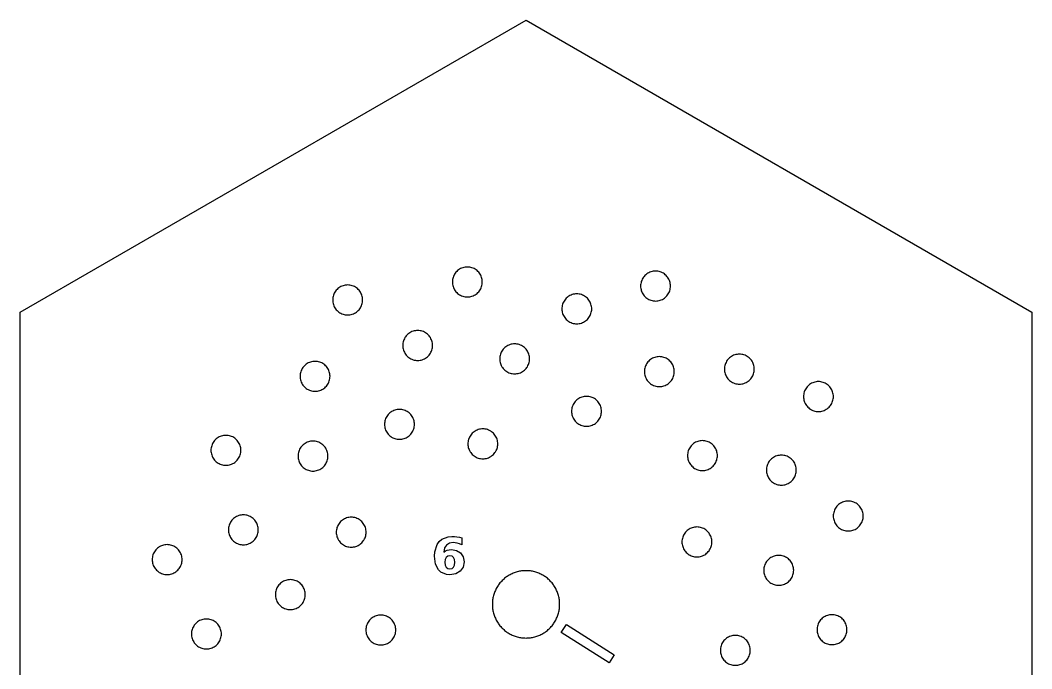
# Model space of a CAD drawing. Header units: millimetres. Extents: x 0 to 476, y 7 to 280.
# Drawn here: x 233.7 to 328.4, y 219.3 to 280 of the extents above; entities that cross this region are included whole.
import ezdxf

# ---------------------------------------------------------------- set-up
doc = ezdxf.new("R2010")
doc.units = ezdxf.units.MM
doc.layers.add('CUT', color=1, linetype='Continuous')
doc.layers.add('ENGRAVE', color=7, linetype='Continuous')

msp = doc.modelspace()

# ---------------------------------------------------------------- linework, layer by layer
at = {"layer": 'CUT'}
for points in [[(328.415, 198), (281.072, 170.667), (233.729, 198), (233.729, 252.667), (281.072, 280), (328.415, 252.667), (328.415, 198)], [(276.877, 254.968), (276.915, 255.071), (276.944, 255.177), (276.966, 255.285), (276.979, 255.394), (276.983, 255.504), (276.979, 255.614), (276.966, 255.723), (276.944, 255.831), (276.915, 255.937), (276.877, 256.04), (276.831, 256.139), (276.777, 256.235), (276.716, 256.327), (276.648, 256.413), (276.573, 256.494), (276.492, 256.568), (276.406, 256.637), (276.315, 256.698), (276.219, 256.751), (276.119, 256.797), (276.016, 256.835), (275.91, 256.865), (275.802, 256.887), (275.693, 256.9), (275.583, 256.904), (275.473, 256.9), (275.364, 256.887), (275.256, 256.865), (275.151, 256.835), (275.047, 256.797), (274.948, 256.751), (274.852, 256.698), (274.76, 256.637), (274.674, 256.568), (274.593, 256.494), (274.519, 256.413), (274.451, 256.327), (274.389, 256.235), (274.336, 256.139), (274.29, 256.04), (274.252, 255.937), (274.222, 255.831), (274.2, 255.723), (274.187, 255.614), (274.183, 255.504), (274.187, 255.394), (274.2, 255.285), (274.222, 255.177), (274.252, 255.071), (274.29, 254.968), (274.336, 254.868), (274.389, 254.772), (274.451, 254.681), (274.519, 254.595), (274.593, 254.514), (274.674, 254.439), (274.76, 254.371), (274.852, 254.31), (274.948, 254.257), (275.047, 254.21), (275.151, 254.172), (275.256, 254.143), (275.364, 254.121), (275.473, 254.108), (275.583, 254.104), (275.693, 254.108), (275.802, 254.121), (275.91, 254.143), (276.016, 254.172), (276.119, 254.21), (276.219, 254.257), (276.315, 254.31), (276.406, 254.371), (276.492, 254.439), (276.573, 254.514), (276.648, 254.595), (276.716, 254.681), (276.777, 254.772), (276.831, 254.868), (276.877, 254.968)], [(294.53, 254.689), (294.56, 254.795), (294.581, 254.903), (294.594, 255.012), (294.598, 255.122), (294.594, 255.231), (294.581, 255.341), (294.56, 255.448), (294.53, 255.554), (294.492, 255.657), (294.446, 255.757), (294.392, 255.853), (294.331, 255.945), (294.263, 256.031), (294.188, 256.112), (294.108, 256.186), (294.021, 256.254), (293.93, 256.315), (293.834, 256.369), (293.734, 256.415), (293.631, 256.453), (293.525, 256.483), (293.417, 256.504), (293.308, 256.517), (293.198, 256.522), (293.088, 256.517), (292.979, 256.504), (292.871, 256.483), (292.766, 256.453), (292.663, 256.415), (292.563, 256.369), (292.467, 256.315), (292.375, 256.254), (292.289, 256.186), (292.208, 256.112), (292.134, 256.031), (292.066, 255.945), (292.005, 255.853), (291.951, 255.757), (291.905, 255.657), (291.867, 255.554), (291.837, 255.448), (291.816, 255.341), (291.803, 255.231), (291.798, 255.122), (291.803, 255.012), (291.816, 254.903), (291.837, 254.795), (291.867, 254.689), (291.905, 254.586), (291.951, 254.486), (292.005, 254.39), (292.066, 254.299), (292.134, 254.212), (292.208, 254.132), (292.289, 254.057), (292.375, 253.989), (292.467, 253.928), (292.563, 253.874), (292.663, 253.828), (292.766, 253.79), (292.871, 253.76), (292.979, 253.739), (293.088, 253.726), (293.198, 253.722), (293.308, 253.726), (293.417, 253.739), (293.525, 253.76), (293.631, 253.79), (293.734, 253.828), (293.834, 253.874), (293.93, 253.928), (294.021, 253.989), (294.108, 254.057), (294.188, 254.132), (294.263, 254.212), (294.331, 254.299), (294.392, 254.39), (294.446, 254.486), (294.492, 254.586), (294.53, 254.689)], [(265.708, 253.389), (265.738, 253.495), (265.759, 253.602), (265.772, 253.712), (265.776, 253.821), (265.772, 253.931), (265.759, 254.041), (265.738, 254.148), (265.708, 254.254), (265.67, 254.357), (265.624, 254.457), (265.57, 254.553), (265.509, 254.644), (265.441, 254.731), (265.366, 254.811), (265.285, 254.886), (265.199, 254.954), (265.108, 255.015), (265.012, 255.069), (264.912, 255.115), (264.809, 255.153), (264.703, 255.183), (264.595, 255.204), (264.486, 255.217), (264.376, 255.221), (264.266, 255.217), (264.157, 255.204), (264.049, 255.183), (263.944, 255.153), (263.84, 255.115), (263.741, 255.069), (263.645, 255.015), (263.553, 254.954), (263.467, 254.886), (263.386, 254.811), (263.312, 254.731), (263.244, 254.644), (263.182, 254.553), (263.129, 254.457), (263.083, 254.357), (263.045, 254.254), (263.015, 254.148), (262.993, 254.041), (262.981, 253.931), (262.976, 253.821), (262.981, 253.712), (262.993, 253.602), (263.015, 253.495), (263.045, 253.389), (263.083, 253.286), (263.129, 253.186), (263.182, 253.09), (263.244, 252.999), (263.312, 252.912), (263.386, 252.832), (263.467, 252.757), (263.553, 252.689), (263.645, 252.628), (263.741, 252.574), (263.84, 252.528), (263.944, 252.49), (264.049, 252.46), (264.157, 252.439), (264.266, 252.426), (264.376, 252.421), (264.486, 252.426), (264.595, 252.439), (264.703, 252.46), (264.809, 252.49), (264.912, 252.528), (265.012, 252.574), (265.108, 252.628), (265.199, 252.689), (265.285, 252.757), (265.366, 252.832), (265.441, 252.912), (265.509, 252.999), (265.57, 253.09), (265.624, 253.186), (265.67, 253.286), (265.708, 253.389)], [(287.118, 252.454), (287.156, 252.557), (287.186, 252.663), (287.208, 252.771), (287.221, 252.88), (287.225, 252.99), (287.221, 253.099), (287.208, 253.209), (287.186, 253.316), (287.156, 253.422), (287.118, 253.525), (287.072, 253.625), (287.019, 253.721), (286.957, 253.813), (286.889, 253.899), (286.815, 253.98), (286.734, 254.054), (286.648, 254.122), (286.556, 254.183), (286.46, 254.237), (286.361, 254.283), (286.257, 254.321), (286.152, 254.351), (286.044, 254.372), (285.935, 254.385), (285.825, 254.39), (285.715, 254.385), (285.606, 254.372), (285.498, 254.351), (285.392, 254.321), (285.289, 254.283), (285.189, 254.237), (285.093, 254.183), (285.002, 254.122), (284.916, 254.054), (284.835, 253.98), (284.76, 253.899), (284.692, 253.813), (284.631, 253.721), (284.577, 253.625), (284.531, 253.525), (284.493, 253.422), (284.464, 253.316), (284.442, 253.209), (284.429, 253.099), (284.425, 252.99), (284.429, 252.88), (284.442, 252.771), (284.464, 252.663), (284.493, 252.557), (284.531, 252.454), (284.577, 252.354), (284.631, 252.258), (284.692, 252.167), (284.76, 252.08), (284.835, 252), (284.916, 251.925), (285.002, 251.857), (285.093, 251.796), (285.189, 251.742), (285.289, 251.696), (285.392, 251.658), (285.498, 251.628), (285.606, 251.607), (285.715, 251.594), (285.825, 251.59), (285.935, 251.594), (286.044, 251.607), (286.152, 251.628), (286.257, 251.658), (286.361, 251.696), (286.46, 251.742), (286.556, 251.796), (286.648, 251.857), (286.734, 251.925), (286.815, 252), (286.889, 252.08), (286.957, 252.167), (287.019, 252.258), (287.072, 252.354), (287.118, 252.454)], [(272.225, 249.026), (272.263, 249.129), (272.293, 249.235), (272.315, 249.343), (272.328, 249.452), (272.332, 249.562), (272.328, 249.672), (272.315, 249.781), (272.293, 249.889), (272.263, 249.995), (272.225, 250.098), (272.179, 250.198), (272.126, 250.294), (272.065, 250.385), (271.997, 250.471), (271.922, 250.552), (271.841, 250.627), (271.755, 250.695), (271.663, 250.756), (271.568, 250.809), (271.468, 250.856), (271.365, 250.894), (271.259, 250.923), (271.151, 250.945), (271.042, 250.958), (270.932, 250.962), (270.822, 250.958), (270.713, 250.945), (270.605, 250.923), (270.499, 250.894), (270.396, 250.856), (270.296, 250.809), (270.2, 250.756), (270.109, 250.695), (270.023, 250.627), (269.942, 250.552), (269.867, 250.471), (269.799, 250.385), (269.738, 250.294), (269.685, 250.198), (269.639, 250.098), (269.6, 249.995), (269.571, 249.889), (269.549, 249.781), (269.536, 249.672), (269.532, 249.562), (269.536, 249.452), (269.549, 249.343), (269.571, 249.235), (269.6, 249.129), (269.639, 249.026), (269.685, 248.927), (269.738, 248.831), (269.799, 248.739), (269.867, 248.653), (269.942, 248.572), (270.023, 248.498), (270.109, 248.429), (270.2, 248.368), (270.296, 248.315), (270.396, 248.269), (270.499, 248.231), (270.605, 248.201), (270.713, 248.179), (270.822, 248.166), (270.932, 248.162), (271.042, 248.166), (271.151, 248.179), (271.259, 248.201), (271.365, 248.231), (271.468, 248.269), (271.568, 248.315), (271.663, 248.368), (271.755, 248.429), (271.841, 248.498), (271.922, 248.572), (271.997, 248.653), (272.065, 248.739), (272.126, 248.831), (272.179, 248.927), (272.225, 249.026)], [(281.341, 247.876), (281.371, 247.982), (281.392, 248.089), (281.405, 248.199), (281.409, 248.308), (281.405, 248.418), (281.392, 248.527), (281.371, 248.635), (281.341, 248.741), (281.303, 248.844), (281.257, 248.944), (281.203, 249.04), (281.142, 249.131), (281.074, 249.218), (280.999, 249.298), (280.919, 249.373), (280.832, 249.441), (280.741, 249.502), (280.645, 249.556), (280.545, 249.602), (280.442, 249.64), (280.336, 249.67), (280.228, 249.691), (280.119, 249.704), (280.009, 249.708), (279.9, 249.704), (279.79, 249.691), (279.683, 249.67), (279.577, 249.64), (279.474, 249.602), (279.374, 249.556), (279.278, 249.502), (279.187, 249.441), (279.1, 249.373), (279.02, 249.298), (278.945, 249.218), (278.877, 249.131), (278.816, 249.04), (278.762, 248.944), (278.716, 248.844), (278.678, 248.741), (278.648, 248.635), (278.627, 248.527), (278.614, 248.418), (278.609, 248.308), (278.614, 248.199), (278.627, 248.089), (278.648, 247.982), (278.678, 247.876), (278.716, 247.773), (278.762, 247.673), (278.816, 247.577), (278.877, 247.486), (278.945, 247.399), (279.02, 247.319), (279.1, 247.244), (279.187, 247.176), (279.278, 247.115), (279.374, 247.061), (279.474, 247.015), (279.577, 246.977), (279.683, 246.947), (279.79, 246.926), (279.9, 246.913), (280.009, 246.908), (280.119, 246.913), (280.228, 246.926), (280.336, 246.947), (280.442, 246.977), (280.545, 247.015), (280.645, 247.061), (280.741, 247.115), (280.832, 247.176), (280.919, 247.244), (280.999, 247.319), (281.074, 247.399), (281.142, 247.486), (281.203, 247.577), (281.257, 247.673), (281.303, 247.773), (281.341, 247.876)], [(294.848, 246.581), (294.886, 246.684), (294.915, 246.79), (294.937, 246.897), (294.95, 247.007), (294.954, 247.116), (294.95, 247.226), (294.937, 247.336), (294.915, 247.443), (294.886, 247.549), (294.848, 247.652), (294.801, 247.752), (294.748, 247.848), (294.687, 247.939), (294.619, 248.026), (294.544, 248.106), (294.463, 248.181), (294.377, 248.249), (294.286, 248.31), (294.19, 248.364), (294.09, 248.41), (293.987, 248.448), (293.881, 248.478), (293.773, 248.499), (293.664, 248.512), (293.554, 248.516), (293.444, 248.512), (293.335, 248.499), (293.227, 248.478), (293.121, 248.448), (293.018, 248.41), (292.918, 248.364), (292.823, 248.31), (292.731, 248.249), (292.645, 248.181), (292.564, 248.106), (292.49, 248.026), (292.421, 247.939), (292.36, 247.848), (292.307, 247.752), (292.261, 247.652), (292.223, 247.549), (292.193, 247.443), (292.171, 247.336), (292.158, 247.226), (292.154, 247.116), (292.158, 247.007), (292.171, 246.897), (292.193, 246.79), (292.223, 246.684), (292.261, 246.581), (292.307, 246.481), (292.36, 246.385), (292.421, 246.294), (292.49, 246.207), (292.564, 246.127), (292.645, 246.052), (292.731, 245.984), (292.823, 245.923), (292.918, 245.869), (293.018, 245.823), (293.121, 245.785), (293.227, 245.755), (293.335, 245.734), (293.444, 245.721), (293.554, 245.716), (293.664, 245.721), (293.773, 245.734), (293.881, 245.755), (293.987, 245.785), (294.09, 245.823), (294.19, 245.869), (294.286, 245.923), (294.377, 245.984), (294.463, 246.052), (294.544, 246.127), (294.619, 246.207), (294.687, 246.294), (294.748, 246.385), (294.801, 246.481), (294.848, 246.581)], [(302.336, 246.812), (302.374, 246.915), (302.403, 247.021), (302.425, 247.129), (302.438, 247.238), (302.442, 247.348), (302.438, 247.458), (302.425, 247.567), (302.403, 247.674), (302.374, 247.78), (302.336, 247.883), (302.29, 247.983), (302.236, 248.079), (302.175, 248.171), (302.107, 248.257), (302.032, 248.338), (301.951, 248.412), (301.865, 248.48), (301.774, 248.541), (301.678, 248.595), (301.578, 248.641), (301.475, 248.679), (301.369, 248.709), (301.261, 248.73), (301.152, 248.743), (301.042, 248.748), (300.932, 248.743), (300.823, 248.73), (300.715, 248.709), (300.61, 248.679), (300.506, 248.641), (300.407, 248.595), (300.311, 248.541), (300.219, 248.48), (300.133, 248.412), (300.052, 248.338), (299.978, 248.257), (299.91, 248.171), (299.848, 248.079), (299.795, 247.983), (299.749, 247.883), (299.711, 247.78), (299.681, 247.674), (299.659, 247.567), (299.646, 247.458), (299.642, 247.348), (299.646, 247.238), (299.659, 247.129), (299.681, 247.021), (299.711, 246.915), (299.749, 246.812), (299.795, 246.712), (299.848, 246.616), (299.91, 246.525), (299.978, 246.438), (300.052, 246.358), (300.133, 246.283), (300.219, 246.215), (300.311, 246.154), (300.407, 246.1), (300.506, 246.054), (300.61, 246.016), (300.715, 245.986), (300.823, 245.965), (300.932, 245.952), (301.042, 245.948), (301.152, 245.952), (301.261, 245.965), (301.369, 245.986), (301.475, 246.016), (301.578, 246.054), (301.678, 246.1), (301.774, 246.154), (301.865, 246.215), (301.951, 246.283), (302.032, 246.358), (302.107, 246.438), (302.175, 246.525), (302.236, 246.616), (302.29, 246.712), (302.336, 246.812)], [(262.623, 246.139), (262.661, 246.242), (262.69, 246.348), (262.712, 246.456), (262.725, 246.565), (262.729, 246.675), (262.725, 246.784), (262.712, 246.894), (262.69, 247.001), (262.661, 247.107), (262.623, 247.21), (262.577, 247.31), (262.523, 247.406), (262.462, 247.497), (262.394, 247.584), (262.319, 247.665), (262.238, 247.739), (262.152, 247.807), (262.061, 247.868), (261.965, 247.922), (261.865, 247.968), (261.762, 248.006), (261.656, 248.036), (261.548, 248.057), (261.439, 248.07), (261.329, 248.075), (261.219, 248.07), (261.11, 248.057), (261.002, 248.036), (260.897, 248.006), (260.793, 247.968), (260.694, 247.922), (260.598, 247.868), (260.506, 247.807), (260.42, 247.739), (260.339, 247.665), (260.265, 247.584), (260.197, 247.497), (260.135, 247.406), (260.082, 247.31), (260.036, 247.21), (259.998, 247.107), (259.968, 247.001), (259.946, 246.894), (259.933, 246.784), (259.929, 246.675), (259.933, 246.565), (259.946, 246.456), (259.968, 246.348), (259.998, 246.242), (260.036, 246.139), (260.082, 246.039), (260.135, 245.943), (260.197, 245.852), (260.265, 245.765), (260.339, 245.685), (260.42, 245.61), (260.506, 245.542), (260.598, 245.481), (260.694, 245.427), (260.793, 245.381), (260.897, 245.343), (261.002, 245.313), (261.11, 245.292), (261.219, 245.279), (261.329, 245.275), (261.439, 245.279), (261.548, 245.292), (261.656, 245.313), (261.762, 245.343), (261.865, 245.381), (261.965, 245.427), (262.061, 245.481), (262.152, 245.542), (262.238, 245.61), (262.319, 245.685), (262.394, 245.765), (262.462, 245.852), (262.523, 245.943), (262.577, 246.039), (262.623, 246.139)], [(309.777, 244.346), (309.807, 244.451), (309.828, 244.559), (309.841, 244.668), (309.846, 244.778), (309.841, 244.888), (309.828, 244.997), (309.807, 245.105), (309.777, 245.211), (309.739, 245.314), (309.693, 245.414), (309.639, 245.51), (309.578, 245.601), (309.51, 245.688), (309.435, 245.768), (309.355, 245.843), (309.268, 245.911), (309.177, 245.972), (309.081, 246.026), (308.981, 246.072), (308.878, 246.11), (308.772, 246.14), (308.665, 246.161), (308.555, 246.174), (308.446, 246.178), (308.336, 246.174), (308.227, 246.161), (308.119, 246.14), (308.013, 246.11), (307.91, 246.072), (307.81, 246.026), (307.714, 245.972), (307.623, 245.911), (307.536, 245.843), (307.456, 245.768), (307.381, 245.688), (307.313, 245.601), (307.252, 245.51), (307.198, 245.414), (307.152, 245.314), (307.114, 245.211), (307.084, 245.105), (307.063, 244.997), (307.05, 244.888), (307.046, 244.778), (307.05, 244.668), (307.063, 244.559), (307.084, 244.451), (307.114, 244.346), (307.152, 244.243), (307.198, 244.143), (307.252, 244.047), (307.313, 243.955), (307.381, 243.869), (307.456, 243.788), (307.536, 243.714), (307.623, 243.646), (307.714, 243.585), (307.81, 243.531), (307.91, 243.485), (308.013, 243.447), (308.119, 243.417), (308.227, 243.396), (308.336, 243.383), (308.446, 243.378), (308.555, 243.383), (308.665, 243.396), (308.772, 243.417), (308.878, 243.447), (308.981, 243.485), (309.081, 243.531), (309.177, 243.585), (309.268, 243.646), (309.355, 243.714), (309.435, 243.788), (309.51, 243.869), (309.578, 243.955), (309.639, 244.047), (309.693, 244.143), (309.739, 244.243), (309.777, 244.346)], [(288.032, 242.865), (288.07, 242.968), (288.1, 243.073), (288.121, 243.181), (288.134, 243.29), (288.139, 243.4), (288.134, 243.51), (288.121, 243.619), (288.1, 243.727), (288.07, 243.833), (288.032, 243.936), (287.986, 244.036), (287.932, 244.132), (287.871, 244.223), (287.803, 244.31), (287.729, 244.39), (287.648, 244.465), (287.562, 244.533), (287.47, 244.594), (287.374, 244.648), (287.274, 244.694), (287.171, 244.732), (287.066, 244.762), (286.958, 244.783), (286.849, 244.796), (286.739, 244.8), (286.629, 244.796), (286.52, 244.783), (286.412, 244.762), (286.306, 244.732), (286.203, 244.694), (286.103, 244.648), (286.007, 244.594), (285.916, 244.533), (285.83, 244.465), (285.749, 244.39), (285.674, 244.31), (285.606, 244.223), (285.545, 244.132), (285.491, 244.036), (285.445, 243.936), (285.407, 243.833), (285.377, 243.727), (285.356, 243.619), (285.343, 243.51), (285.339, 243.4), (285.343, 243.29), (285.356, 243.181), (285.377, 243.073), (285.407, 242.968), (285.445, 242.865), (285.491, 242.765), (285.545, 242.669), (285.606, 242.577), (285.674, 242.491), (285.749, 242.41), (285.83, 242.336), (285.916, 242.268), (286.007, 242.207), (286.103, 242.153), (286.203, 242.107), (286.306, 242.069), (286.412, 242.039), (286.52, 242.018), (286.629, 242.005), (286.739, 242), (286.849, 242.005), (286.958, 242.018), (287.066, 242.039), (287.171, 242.069), (287.274, 242.107), (287.374, 242.153), (287.47, 242.207), (287.562, 242.268), (287.648, 242.336), (287.729, 242.41), (287.803, 242.491), (287.871, 242.577), (287.932, 242.669), (287.986, 242.765), (288.032, 242.865)], [(270.522, 241.643), (270.56, 241.747), (270.59, 241.852), (270.611, 241.96), (270.624, 242.069), (270.629, 242.179), (270.624, 242.289), (270.611, 242.398), (270.59, 242.506), (270.56, 242.612), (270.522, 242.715), (270.476, 242.815), (270.422, 242.911), (270.361, 243.002), (270.293, 243.088), (270.218, 243.169), (270.138, 243.244), (270.051, 243.312), (269.96, 243.373), (269.864, 243.427), (269.764, 243.473), (269.661, 243.511), (269.555, 243.541), (269.448, 243.562), (269.338, 243.575), (269.229, 243.579), (269.119, 243.575), (269.009, 243.562), (268.902, 243.541), (268.796, 243.511), (268.693, 243.473), (268.593, 243.427), (268.497, 243.373), (268.406, 243.312), (268.319, 243.244), (268.239, 243.169), (268.164, 243.088), (268.096, 243.002), (268.035, 242.911), (267.981, 242.815), (267.935, 242.715), (267.897, 242.612), (267.867, 242.506), (267.846, 242.398), (267.833, 242.289), (267.829, 242.179), (267.833, 242.069), (267.846, 241.96), (267.867, 241.852), (267.897, 241.747), (267.935, 241.643), (267.981, 241.544), (268.035, 241.448), (268.096, 241.356), (268.164, 241.27), (268.239, 241.189), (268.319, 241.115), (268.406, 241.047), (268.497, 240.986), (268.593, 240.932), (268.693, 240.886), (268.796, 240.848), (268.902, 240.818), (269.009, 240.796), (269.119, 240.784), (269.229, 240.779), (269.338, 240.784), (269.448, 240.796), (269.555, 240.818), (269.661, 240.848), (269.764, 240.886), (269.864, 240.932), (269.96, 240.986), (270.051, 241.047), (270.138, 241.115), (270.218, 241.189), (270.293, 241.27), (270.361, 241.356), (270.422, 241.448), (270.476, 241.544), (270.522, 241.643)], [(278.366, 239.92), (278.396, 240.026), (278.417, 240.134), (278.43, 240.243), (278.434, 240.353), (278.43, 240.463), (278.417, 240.572), (278.396, 240.68), (278.366, 240.786), (278.328, 240.889), (278.282, 240.989), (278.228, 241.085), (278.167, 241.176), (278.099, 241.262), (278.024, 241.343), (277.943, 241.418), (277.857, 241.486), (277.766, 241.547), (277.67, 241.601), (277.57, 241.647), (277.467, 241.685), (277.361, 241.714), (277.253, 241.736), (277.144, 241.749), (277.034, 241.753), (276.924, 241.749), (276.815, 241.736), (276.707, 241.714), (276.602, 241.685), (276.498, 241.647), (276.399, 241.601), (276.303, 241.547), (276.211, 241.486), (276.125, 241.418), (276.044, 241.343), (275.97, 241.262), (275.902, 241.176), (275.841, 241.085), (275.787, 240.989), (275.741, 240.889), (275.703, 240.786), (275.673, 240.68), (275.651, 240.572), (275.639, 240.463), (275.634, 240.353), (275.639, 240.243), (275.651, 240.134), (275.673, 240.026), (275.703, 239.92), (275.741, 239.817), (275.787, 239.718), (275.841, 239.622), (275.902, 239.53), (275.97, 239.444), (276.044, 239.363), (276.125, 239.289), (276.211, 239.22), (276.303, 239.159), (276.399, 239.106), (276.498, 239.06), (276.602, 239.022), (276.707, 238.992), (276.815, 238.97), (276.924, 238.957), (277.034, 238.953), (277.144, 238.957), (277.253, 238.97), (277.361, 238.992), (277.467, 239.022), (277.57, 239.06), (277.67, 239.106), (277.766, 239.159), (277.857, 239.22), (277.943, 239.289), (278.024, 239.363), (278.099, 239.444), (278.167, 239.53), (278.228, 239.622), (278.282, 239.718), (278.328, 239.817), (278.366, 239.92)], [(254.274, 239.213), (254.312, 239.317), (254.342, 239.422), (254.364, 239.53), (254.377, 239.639), (254.381, 239.749), (254.377, 239.859), (254.364, 239.968), (254.342, 240.076), (254.312, 240.182), (254.274, 240.285), (254.228, 240.385), (254.175, 240.481), (254.113, 240.572), (254.045, 240.658), (253.971, 240.739), (253.89, 240.814), (253.804, 240.882), (253.712, 240.943), (253.616, 240.997), (253.517, 241.043), (253.413, 241.081), (253.308, 241.11), (253.2, 241.132), (253.091, 241.145), (252.981, 241.149), (252.871, 241.145), (252.762, 241.132), (252.654, 241.11), (252.548, 241.081), (252.445, 241.043), (252.345, 240.997), (252.249, 240.943), (252.158, 240.882), (252.072, 240.814), (251.991, 240.739), (251.916, 240.658), (251.848, 240.572), (251.787, 240.481), (251.733, 240.385), (251.687, 240.285), (251.649, 240.182), (251.62, 240.076), (251.598, 239.968), (251.585, 239.859), (251.581, 239.749), (251.585, 239.639), (251.598, 239.53), (251.62, 239.422), (251.649, 239.317), (251.687, 239.213), (251.733, 239.114), (251.787, 239.018), (251.848, 238.926), (251.916, 238.84), (251.991, 238.759), (252.072, 238.685), (252.158, 238.617), (252.249, 238.555), (252.345, 238.502), (252.445, 238.456), (252.548, 238.418), (252.654, 238.388), (252.762, 238.366), (252.871, 238.353), (252.981, 238.349), (253.091, 238.353), (253.2, 238.366), (253.308, 238.388), (253.413, 238.418), (253.517, 238.456), (253.616, 238.502), (253.712, 238.555), (253.804, 238.617), (253.89, 238.685), (253.971, 238.759), (254.045, 238.84), (254.113, 238.926), (254.175, 239.018), (254.228, 239.114), (254.274, 239.213)], [(262.463, 238.775), (262.492, 238.881), (262.514, 238.989), (262.527, 239.098), (262.531, 239.208), (262.527, 239.317), (262.514, 239.427), (262.492, 239.534), (262.463, 239.64), (262.424, 239.743), (262.378, 239.843), (262.325, 239.939), (262.264, 240.031), (262.196, 240.117), (262.121, 240.198), (262.04, 240.272), (261.954, 240.34), (261.863, 240.401), (261.767, 240.455), (261.667, 240.501), (261.564, 240.539), (261.458, 240.569), (261.35, 240.59), (261.241, 240.603), (261.131, 240.608), (261.021, 240.603), (260.912, 240.59), (260.804, 240.569), (260.698, 240.539), (260.595, 240.501), (260.495, 240.455), (260.4, 240.401), (260.308, 240.34), (260.222, 240.272), (260.141, 240.198), (260.066, 240.117), (259.998, 240.031), (259.937, 239.939), (259.884, 239.843), (259.838, 239.743), (259.8, 239.64), (259.77, 239.534), (259.748, 239.427), (259.735, 239.317), (259.731, 239.208), (259.735, 239.098), (259.748, 238.989), (259.77, 238.881), (259.8, 238.775), (259.838, 238.672), (259.884, 238.572), (259.937, 238.476), (259.998, 238.385), (260.066, 238.298), (260.141, 238.218), (260.222, 238.143), (260.308, 238.075), (260.4, 238.014), (260.495, 237.96), (260.595, 237.914), (260.698, 237.876), (260.804, 237.846), (260.912, 237.825), (261.021, 237.812), (261.131, 237.808), (261.241, 237.812), (261.35, 237.825), (261.458, 237.846), (261.564, 237.876), (261.667, 237.914), (261.767, 237.96), (261.863, 238.014), (261.954, 238.075), (262.04, 238.143), (262.121, 238.218), (262.196, 238.298), (262.264, 238.385), (262.325, 238.476), (262.378, 238.572), (262.424, 238.672), (262.463, 238.775)], [(298.882, 238.718), (298.92, 238.821), (298.95, 238.927), (298.971, 239.034), (298.984, 239.144), (298.988, 239.253), (298.984, 239.363), (298.971, 239.472), (298.95, 239.58), (298.92, 239.686), (298.882, 239.789), (298.836, 239.889), (298.782, 239.985), (298.721, 240.076), (298.653, 240.163), (298.578, 240.243), (298.497, 240.318), (298.411, 240.386), (298.32, 240.447), (298.224, 240.501), (298.124, 240.547), (298.021, 240.585), (297.915, 240.615), (297.807, 240.636), (297.698, 240.649), (297.588, 240.653), (297.478, 240.649), (297.369, 240.636), (297.261, 240.615), (297.156, 240.585), (297.053, 240.547), (296.953, 240.501), (296.857, 240.447), (296.765, 240.386), (296.679, 240.318), (296.598, 240.243), (296.524, 240.163), (296.456, 240.076), (296.395, 239.985), (296.341, 239.889), (296.295, 239.789), (296.257, 239.686), (296.227, 239.58), (296.205, 239.472), (296.193, 239.363), (296.188, 239.253), (296.193, 239.144), (296.205, 239.034), (296.227, 238.927), (296.257, 238.821), (296.295, 238.718), (296.341, 238.618), (296.395, 238.522), (296.456, 238.43), (296.524, 238.344), (296.598, 238.263), (296.679, 238.189), (296.765, 238.121), (296.857, 238.06), (296.953, 238.006), (297.053, 237.96), (297.156, 237.922), (297.261, 237.892), (297.369, 237.871), (297.478, 237.858), (297.588, 237.853), (297.698, 237.858), (297.807, 237.871), (297.915, 237.892), (298.021, 237.922), (298.124, 237.96), (298.224, 238.006), (298.32, 238.06), (298.411, 238.121), (298.497, 238.189), (298.578, 238.263), (298.653, 238.344), (298.721, 238.43), (298.782, 238.522), (298.836, 238.618), (298.882, 238.718)], [(306.267, 237.36), (306.305, 237.463), (306.335, 237.569), (306.357, 237.677), (306.37, 237.786), (306.374, 237.896), (306.37, 238.005), (306.357, 238.115), (306.335, 238.222), (306.305, 238.328), (306.267, 238.431), (306.221, 238.531), (306.168, 238.627), (306.106, 238.718), (306.038, 238.805), (305.964, 238.886), (305.883, 238.96), (305.797, 239.028), (305.705, 239.089), (305.609, 239.143), (305.51, 239.189), (305.406, 239.227), (305.301, 239.257), (305.193, 239.278), (305.084, 239.291), (304.974, 239.296), (304.864, 239.291), (304.755, 239.278), (304.647, 239.257), (304.541, 239.227), (304.438, 239.189), (304.338, 239.143), (304.242, 239.089), (304.151, 239.028), (304.065, 238.96), (303.984, 238.886), (303.909, 238.805), (303.841, 238.718), (303.78, 238.627), (303.726, 238.531), (303.68, 238.431), (303.642, 238.328), (303.613, 238.222), (303.591, 238.115), (303.578, 238.005), (303.574, 237.896), (303.578, 237.786), (303.591, 237.677), (303.613, 237.569), (303.642, 237.463), (303.68, 237.36), (303.726, 237.26), (303.78, 237.164), (303.841, 237.073), (303.909, 236.986), (303.984, 236.906), (304.065, 236.831), (304.151, 236.763), (304.242, 236.702), (304.338, 236.648), (304.438, 236.602), (304.541, 236.564), (304.647, 236.534), (304.755, 236.513), (304.864, 236.5), (304.974, 236.496), (305.084, 236.5), (305.193, 236.513), (305.301, 236.534), (305.406, 236.564), (305.51, 236.602), (305.609, 236.648), (305.705, 236.702), (305.797, 236.763), (305.883, 236.831), (305.964, 236.906), (306.038, 236.986), (306.106, 237.073), (306.168, 237.164), (306.221, 237.26), (306.267, 237.36)], [(312.566, 233.167), (312.596, 233.273), (312.617, 233.381), (312.63, 233.49), (312.635, 233.6), (312.63, 233.71), (312.617, 233.819), (312.596, 233.926), (312.566, 234.032), (312.528, 234.135), (312.482, 234.235), (312.428, 234.331), (312.367, 234.423), (312.299, 234.509), (312.224, 234.59), (312.144, 234.664), (312.057, 234.732), (311.966, 234.793), (311.87, 234.847), (311.77, 234.893), (311.667, 234.931), (311.561, 234.961), (311.454, 234.982), (311.344, 234.995), (311.235, 235), (311.125, 234.995), (311.015, 234.982), (310.908, 234.961), (310.802, 234.931), (310.699, 234.893), (310.599, 234.847), (310.503, 234.793), (310.412, 234.732), (310.325, 234.664), (310.245, 234.59), (310.17, 234.509), (310.102, 234.423), (310.041, 234.331), (309.987, 234.235), (309.941, 234.135), (309.903, 234.032), (309.873, 233.926), (309.852, 233.819), (309.839, 233.71), (309.835, 233.6), (309.839, 233.49), (309.852, 233.381), (309.873, 233.273), (309.903, 233.167), (309.941, 233.064), (309.987, 232.964), (310.041, 232.868), (310.102, 232.777), (310.17, 232.69), (310.245, 232.61), (310.325, 232.535), (310.412, 232.467), (310.503, 232.406), (310.599, 232.352), (310.699, 232.306), (310.802, 232.268), (310.908, 232.238), (311.015, 232.217), (311.125, 232.204), (311.235, 232.2), (311.344, 232.204), (311.454, 232.217), (311.561, 232.238), (311.667, 232.268), (311.77, 232.306), (311.87, 232.352), (311.966, 232.406), (312.057, 232.467), (312.144, 232.535), (312.224, 232.61), (312.299, 232.69), (312.367, 232.777), (312.428, 232.868), (312.482, 232.964), (312.528, 233.064), (312.566, 233.167)], [(255.908, 231.772), (255.946, 231.875), (255.976, 231.981), (255.997, 232.088), (256.01, 232.198), (256.014, 232.307), (256.01, 232.417), (255.997, 232.526), (255.976, 232.634), (255.946, 232.74), (255.908, 232.843), (255.862, 232.943), (255.808, 233.039), (255.747, 233.13), (255.679, 233.217), (255.604, 233.297), (255.524, 233.372), (255.437, 233.44), (255.346, 233.501), (255.25, 233.555), (255.15, 233.601), (255.047, 233.639), (254.941, 233.669), (254.833, 233.69), (254.724, 233.703), (254.614, 233.707), (254.505, 233.703), (254.395, 233.69), (254.288, 233.669), (254.182, 233.639), (254.079, 233.601), (253.979, 233.555), (253.883, 233.501), (253.792, 233.44), (253.705, 233.372), (253.624, 233.297), (253.55, 233.217), (253.482, 233.13), (253.421, 233.039), (253.367, 232.943), (253.321, 232.843), (253.283, 232.74), (253.253, 232.634), (253.232, 232.526), (253.219, 232.417), (253.214, 232.307), (253.219, 232.198), (253.232, 232.088), (253.253, 231.981), (253.283, 231.875), (253.321, 231.772), (253.367, 231.672), (253.421, 231.576), (253.482, 231.485), (253.55, 231.398), (253.624, 231.317), (253.705, 231.243), (253.792, 231.175), (253.883, 231.114), (253.979, 231.06), (254.079, 231.014), (254.182, 230.976), (254.288, 230.946), (254.395, 230.925), (254.505, 230.912), (254.614, 230.907), (254.724, 230.912), (254.833, 230.925), (254.941, 230.946), (255.047, 230.976), (255.15, 231.014), (255.25, 231.06), (255.346, 231.114), (255.437, 231.175), (255.524, 231.243), (255.604, 231.317), (255.679, 231.398), (255.747, 231.485), (255.808, 231.576), (255.862, 231.672), (255.908, 231.772)], [(266.004, 231.551), (266.042, 231.654), (266.072, 231.76), (266.094, 231.868), (266.107, 231.977), (266.111, 232.087), (266.107, 232.197), (266.094, 232.306), (266.072, 232.414), (266.042, 232.52), (266.004, 232.623), (265.958, 232.722), (265.905, 232.818), (265.844, 232.91), (265.775, 232.996), (265.701, 233.077), (265.62, 233.151), (265.534, 233.22), (265.442, 233.281), (265.347, 233.334), (265.247, 233.38), (265.144, 233.418), (265.038, 233.448), (264.93, 233.47), (264.821, 233.483), (264.711, 233.487), (264.601, 233.483), (264.492, 233.47), (264.384, 233.448), (264.278, 233.418), (264.175, 233.38), (264.075, 233.334), (263.979, 233.281), (263.888, 233.22), (263.802, 233.151), (263.721, 233.077), (263.646, 232.996), (263.578, 232.91), (263.517, 232.818), (263.464, 232.722), (263.417, 232.623), (263.379, 232.52), (263.35, 232.414), (263.328, 232.306), (263.315, 232.197), (263.311, 232.087), (263.315, 231.977), (263.328, 231.868), (263.35, 231.76), (263.379, 231.654), (263.417, 231.551), (263.464, 231.451), (263.517, 231.355), (263.578, 231.264), (263.646, 231.178), (263.721, 231.097), (263.802, 231.022), (263.888, 230.954), (263.979, 230.893), (264.075, 230.839), (264.175, 230.793), (264.278, 230.755), (264.384, 230.726), (264.492, 230.704), (264.601, 230.691), (264.711, 230.687), (264.821, 230.691), (264.93, 230.704), (265.038, 230.726), (265.144, 230.755), (265.247, 230.793), (265.347, 230.839), (265.442, 230.893), (265.534, 230.954), (265.62, 231.022), (265.701, 231.097), (265.775, 231.178), (265.844, 231.264), (265.905, 231.355), (265.958, 231.451), (266.004, 231.551)], [(298.363, 230.64), (298.401, 230.743), (298.431, 230.849), (298.452, 230.957), (298.465, 231.066), (298.469, 231.176), (298.465, 231.285), (298.452, 231.395), (298.431, 231.502), (298.401, 231.608), (298.363, 231.711), (298.317, 231.811), (298.263, 231.907), (298.202, 231.998), (298.134, 232.085), (298.059, 232.166), (297.979, 232.24), (297.892, 232.308), (297.801, 232.369), (297.705, 232.423), (297.605, 232.469), (297.502, 232.507), (297.396, 232.537), (297.288, 232.558), (297.179, 232.571), (297.069, 232.576), (296.959, 232.571), (296.85, 232.558), (296.742, 232.537), (296.637, 232.507), (296.534, 232.469), (296.434, 232.423), (296.338, 232.369), (296.246, 232.308), (296.16, 232.24), (296.079, 232.166), (296.005, 232.085), (295.937, 231.998), (295.876, 231.907), (295.822, 231.811), (295.776, 231.711), (295.738, 231.608), (295.708, 231.502), (295.687, 231.395), (295.674, 231.285), (295.669, 231.176), (295.674, 231.066), (295.687, 230.957), (295.708, 230.849), (295.738, 230.743), (295.776, 230.64), (295.822, 230.54), (295.876, 230.444), (295.937, 230.353), (296.005, 230.266), (296.079, 230.186), (296.16, 230.111), (296.246, 230.043), (296.338, 229.982), (296.434, 229.928), (296.534, 229.882), (296.637, 229.844), (296.742, 229.814), (296.85, 229.793), (296.959, 229.78), (297.069, 229.776), (297.179, 229.78), (297.288, 229.793), (297.396, 229.814), (297.502, 229.844), (297.605, 229.882), (297.705, 229.928), (297.801, 229.982), (297.892, 230.043), (297.979, 230.111), (298.059, 230.186), (298.134, 230.266), (298.202, 230.353), (298.263, 230.444), (298.317, 230.54), (298.363, 230.64)], [(248.812, 229.087), (248.841, 229.193), (248.863, 229.301), (248.876, 229.41), (248.88, 229.52), (248.876, 229.63), (248.863, 229.739), (248.841, 229.847), (248.812, 229.952), (248.774, 230.056), (248.728, 230.155), (248.674, 230.251), (248.613, 230.343), (248.545, 230.429), (248.47, 230.51), (248.389, 230.584), (248.303, 230.652), (248.212, 230.713), (248.116, 230.767), (248.016, 230.813), (247.913, 230.851), (247.807, 230.881), (247.699, 230.903), (247.59, 230.915), (247.48, 230.92), (247.37, 230.915), (247.261, 230.903), (247.153, 230.881), (247.048, 230.851), (246.944, 230.813), (246.845, 230.767), (246.749, 230.713), (246.657, 230.652), (246.571, 230.584), (246.49, 230.51), (246.416, 230.429), (246.348, 230.343), (246.286, 230.251), (246.233, 230.155), (246.187, 230.056), (246.149, 229.952), (246.119, 229.847), (246.097, 229.739), (246.084, 229.63), (246.08, 229.52), (246.084, 229.41), (246.097, 229.301), (246.119, 229.193), (246.149, 229.087), (246.187, 228.984), (246.233, 228.884), (246.286, 228.788), (246.348, 228.697), (246.416, 228.611), (246.49, 228.53), (246.571, 228.455), (246.657, 228.387), (246.749, 228.326), (246.845, 228.272), (246.944, 228.226), (247.048, 228.188), (247.153, 228.158), (247.261, 228.137), (247.37, 228.124), (247.48, 228.12), (247.59, 228.124), (247.699, 228.137), (247.807, 228.158), (247.913, 228.188), (248.016, 228.226), (248.116, 228.272), (248.212, 228.326), (248.303, 228.387), (248.389, 228.455), (248.47, 228.53), (248.545, 228.611), (248.613, 228.697), (248.674, 228.788), (248.728, 228.884), (248.774, 228.984), (248.812, 229.087)], [(306.024, 227.981), (306.062, 228.084), (306.092, 228.19), (306.113, 228.298), (306.126, 228.407), (306.131, 228.517), (306.126, 228.626), (306.113, 228.736), (306.092, 228.843), (306.062, 228.949), (306.024, 229.052), (305.978, 229.152), (305.924, 229.248), (305.863, 229.339), (305.795, 229.426), (305.721, 229.507), (305.64, 229.581), (305.554, 229.649), (305.462, 229.71), (305.366, 229.764), (305.266, 229.81), (305.163, 229.848), (305.058, 229.878), (304.95, 229.899), (304.841, 229.912), (304.731, 229.917), (304.621, 229.912), (304.512, 229.899), (304.404, 229.878), (304.298, 229.848), (304.195, 229.81), (304.095, 229.764), (303.999, 229.71), (303.908, 229.649), (303.821, 229.581), (303.741, 229.507), (303.666, 229.426), (303.598, 229.339), (303.537, 229.248), (303.483, 229.152), (303.437, 229.052), (303.399, 228.949), (303.369, 228.843), (303.348, 228.736), (303.335, 228.626), (303.331, 228.517), (303.335, 228.407), (303.348, 228.298), (303.369, 228.19), (303.399, 228.084), (303.437, 227.981), (303.483, 227.881), (303.537, 227.785), (303.598, 227.694), (303.666, 227.607), (303.741, 227.527), (303.821, 227.452), (303.908, 227.384), (303.999, 227.323), (304.095, 227.269), (304.195, 227.223), (304.298, 227.185), (304.404, 227.155), (304.512, 227.134), (304.621, 227.121), (304.731, 227.117), (304.841, 227.121), (304.95, 227.134), (305.058, 227.155), (305.163, 227.185), (305.266, 227.223), (305.366, 227.269), (305.462, 227.323), (305.554, 227.384), (305.64, 227.452), (305.721, 227.527), (305.795, 227.607), (305.863, 227.694), (305.924, 227.785), (305.978, 227.881), (306.024, 227.981)], [(284.215, 225.539), (284.207, 225.642), (284.195, 225.744), (284.18, 225.846), (284.161, 225.948), (284.14, 226.049), (284.115, 226.149), (284.086, 226.248), (284.055, 226.346), (284.02, 226.443), (283.982, 226.539), (283.941, 226.633), (283.897, 226.727), (283.85, 226.818), (283.8, 226.908), (283.747, 226.997), (283.691, 227.083), (283.632, 227.168), (283.571, 227.251), (283.507, 227.332), (283.44, 227.41), (283.371, 227.487), (283.299, 227.561), (283.225, 227.632), (283.149, 227.702), (283.07, 227.768), (282.989, 227.832), (282.907, 227.894), (282.822, 227.952), (282.735, 228.008), (282.647, 228.061), (282.557, 228.111), (282.465, 228.158), (282.372, 228.203), (282.277, 228.244), (282.181, 228.281), (282.084, 228.316), (281.986, 228.348), (281.887, 228.376), (281.787, 228.401), (281.686, 228.423), (281.585, 228.441), (281.483, 228.456), (281.381, 228.468), (281.278, 228.477), (281.175, 228.482), (281.072, 228.483), (280.969, 228.482), (280.866, 228.477), (280.763, 228.468), (280.661, 228.456), (280.559, 228.441), (280.457, 228.423), (280.357, 228.401), (280.257, 228.376), (280.157, 228.348), (280.059, 228.316), (279.962, 228.281), (279.866, 228.244), (279.772, 228.203), (279.679, 228.158), (279.587, 228.111), (279.497, 228.061), (279.408, 228.008), (279.322, 227.952), (279.237, 227.894), (279.154, 227.832), (279.074, 227.768), (278.995, 227.702), (278.919, 227.632), (278.844, 227.561), (278.773, 227.487), (278.704, 227.41), (278.637, 227.332), (278.573, 227.251), (278.511, 227.168), (278.453, 227.083), (278.397, 226.997), (278.344, 226.908), (278.294, 226.818), (278.247, 226.727), (278.203, 226.633), (278.162, 226.539), (278.124, 226.443), (278.089, 226.346), (278.057, 226.248), (278.029, 226.149), (278.004, 226.049), (277.982, 225.948), (277.964, 225.846), (277.949, 225.744), (277.937, 225.642), (277.929, 225.539), (277.924, 225.436), (277.922, 225.333), (277.924, 225.23), (277.929, 225.127), (277.937, 225.025), (277.949, 224.922), (277.964, 224.82), (277.982, 224.719), (278.004, 224.618), (278.029, 224.518), (278.057, 224.419), (278.089, 224.321), (278.124, 224.224), (278.162, 224.128), (278.203, 224.033), (278.247, 223.94), (278.294, 223.848), (278.344, 223.758), (278.397, 223.67), (278.453, 223.583), (278.511, 223.499), (278.573, 223.416), (278.637, 223.335), (278.704, 223.256), (278.773, 223.18), (278.844, 223.106), (278.919, 223.034), (278.995, 222.965), (279.074, 222.898), (279.154, 222.834), (279.237, 222.773), (279.322, 222.714), (279.408, 222.658), (279.497, 222.605), (279.587, 222.555), (279.679, 222.508), (279.772, 222.464), (279.866, 222.423), (279.962, 222.385), (280.059, 222.351), (280.157, 222.319), (280.257, 222.291), (280.357, 222.266), (280.457, 222.244), (280.559, 222.225), (280.661, 222.21), (280.763, 222.199), (280.866, 222.19), (280.969, 222.185), (281.072, 222.183), (281.175, 222.185), (281.278, 222.19), (281.381, 222.199), (281.483, 222.21), (281.585, 222.225), (281.686, 222.244), (281.787, 222.266), (281.887, 222.291), (281.986, 222.319), (282.084, 222.351), (282.181, 222.385), (282.277, 222.423), (282.372, 222.464), (282.465, 222.508), (282.557, 222.555), (282.647, 222.605), (282.735, 222.658), (282.822, 222.714), (282.907, 222.773), (282.989, 222.834), (283.07, 222.898), (283.149, 222.965), (283.225, 223.034), (283.299, 223.106), (283.371, 223.18), (283.44, 223.256), (283.507, 223.335), (283.571, 223.416), (283.632, 223.499), (283.691, 223.583), (283.747, 223.67), (283.8, 223.758), (283.85, 223.848), (283.897, 223.94), (283.941, 224.033), (283.982, 224.128), (284.02, 224.224), (284.055, 224.321), (284.086, 224.419), (284.115, 224.518), (284.14, 224.618), (284.161, 224.719), (284.18, 224.82), (284.195, 224.922), (284.207, 225.025), (284.215, 225.127), (284.22, 225.23), (284.222, 225.333), (284.22, 225.436), (284.215, 225.539)], [(260.304, 225.71), (260.342, 225.813), (260.372, 225.919), (260.393, 226.027), (260.406, 226.136), (260.411, 226.246), (260.406, 226.355), (260.393, 226.465), (260.372, 226.572), (260.342, 226.678), (260.304, 226.781), (260.258, 226.881), (260.204, 226.977), (260.143, 227.069), (260.075, 227.155), (260.001, 227.236), (259.92, 227.31), (259.833, 227.378), (259.742, 227.439), (259.646, 227.493), (259.546, 227.539), (259.443, 227.577), (259.337, 227.607), (259.23, 227.628), (259.12, 227.641), (259.011, 227.646), (258.901, 227.641), (258.792, 227.628), (258.684, 227.607), (258.578, 227.577), (258.475, 227.539), (258.375, 227.493), (258.279, 227.439), (258.188, 227.378), (258.101, 227.31), (258.021, 227.236), (257.946, 227.155), (257.878, 227.069), (257.817, 226.977), (257.763, 226.881), (257.717, 226.781), (257.679, 226.678), (257.649, 226.572), (257.628, 226.465), (257.615, 226.355), (257.611, 226.246), (257.615, 226.136), (257.628, 226.027), (257.649, 225.919), (257.679, 225.813), (257.717, 225.71), (257.763, 225.61), (257.817, 225.514), (257.878, 225.423), (257.946, 225.336), (258.021, 225.256), (258.101, 225.181), (258.188, 225.113), (258.279, 225.052), (258.375, 224.998), (258.475, 224.952), (258.578, 224.914), (258.684, 224.884), (258.792, 224.863), (258.901, 224.85), (259.011, 224.846), (259.12, 224.85), (259.23, 224.863), (259.337, 224.884), (259.443, 224.914), (259.546, 224.952), (259.646, 224.998), (259.742, 225.052), (259.833, 225.113), (259.92, 225.181), (260.001, 225.256), (260.075, 225.336), (260.143, 225.423), (260.204, 225.514), (260.258, 225.61), (260.304, 225.71)], [(252.49, 222.128), (252.52, 222.234), (252.542, 222.342), (252.555, 222.451), (252.559, 222.561), (252.555, 222.671), (252.542, 222.78), (252.52, 222.888), (252.49, 222.994), (252.452, 223.097), (252.406, 223.197), (252.353, 223.293), (252.291, 223.384), (252.223, 223.47), (252.149, 223.551), (252.068, 223.626), (251.982, 223.694), (251.89, 223.755), (251.794, 223.808), (251.695, 223.854), (251.591, 223.892), (251.486, 223.922), (251.378, 223.944), (251.269, 223.957), (251.159, 223.961), (251.049, 223.957), (250.94, 223.944), (250.832, 223.922), (250.726, 223.892), (250.623, 223.854), (250.523, 223.808), (250.427, 223.755), (250.336, 223.694), (250.25, 223.626), (250.169, 223.551), (250.094, 223.47), (250.026, 223.384), (249.965, 223.293), (249.911, 223.197), (249.865, 223.097), (249.827, 222.994), (249.798, 222.888), (249.776, 222.78), (249.763, 222.671), (249.759, 222.561), (249.763, 222.451), (249.776, 222.342), (249.798, 222.234), (249.827, 222.128), (249.865, 222.025), (249.911, 221.925), (249.965, 221.83), (250.026, 221.738), (250.094, 221.652), (250.169, 221.571), (250.25, 221.496), (250.336, 221.428), (250.427, 221.367), (250.523, 221.314), (250.623, 221.268), (250.726, 221.23), (250.832, 221.2), (250.94, 221.178), (251.049, 221.165), (251.159, 221.161), (251.269, 221.165), (251.378, 221.178), (251.486, 221.2), (251.591, 221.23), (251.695, 221.268), (251.794, 221.314), (251.89, 221.367), (251.982, 221.428), (252.068, 221.496), (252.149, 221.571), (252.223, 221.652), (252.291, 221.738), (252.353, 221.83), (252.406, 221.925), (252.452, 222.025), (252.49, 222.128)], [(268.776, 222.394), (268.814, 222.497), (268.844, 222.603), (268.866, 222.711), (268.878, 222.82), (268.883, 222.93), (268.878, 223.039), (268.866, 223.149), (268.844, 223.256), (268.814, 223.362), (268.776, 223.465), (268.73, 223.565), (268.676, 223.661), (268.615, 223.753), (268.547, 223.839), (268.473, 223.92), (268.392, 223.994), (268.306, 224.062), (268.214, 224.123), (268.118, 224.177), (268.019, 224.223), (267.915, 224.261), (267.81, 224.291), (267.702, 224.312), (267.593, 224.325), (267.483, 224.33), (267.373, 224.325), (267.264, 224.312), (267.156, 224.291), (267.05, 224.261), (266.947, 224.223), (266.847, 224.177), (266.751, 224.123), (266.66, 224.062), (266.574, 223.994), (266.493, 223.92), (266.418, 223.839), (266.35, 223.753), (266.289, 223.661), (266.235, 223.565), (266.189, 223.465), (266.151, 223.362), (266.121, 223.256), (266.1, 223.149), (266.087, 223.039), (266.083, 222.93), (266.087, 222.82), (266.1, 222.711), (266.121, 222.603), (266.151, 222.497), (266.189, 222.394), (266.235, 222.294), (266.289, 222.198), (266.35, 222.107), (266.418, 222.02), (266.493, 221.94), (266.574, 221.865), (266.66, 221.797), (266.751, 221.736), (266.847, 221.682), (266.947, 221.636), (267.05, 221.598), (267.156, 221.568), (267.264, 221.547), (267.373, 221.534), (267.483, 221.53), (267.593, 221.534), (267.702, 221.547), (267.81, 221.568), (267.915, 221.598), (268.019, 221.636), (268.118, 221.682), (268.214, 221.736), (268.306, 221.797), (268.392, 221.865), (268.473, 221.94), (268.547, 222.02), (268.615, 222.107), (268.676, 222.198), (268.73, 222.294), (268.776, 222.394)], [(311.046, 222.528), (311.076, 222.634), (311.097, 222.741), (311.11, 222.851), (311.114, 222.96), (311.11, 223.07), (311.097, 223.179), (311.076, 223.287), (311.046, 223.393), (311.008, 223.496), (310.962, 223.596), (310.908, 223.692), (310.847, 223.783), (310.779, 223.87), (310.704, 223.95), (310.624, 224.025), (310.537, 224.093), (310.446, 224.154), (310.35, 224.208), (310.25, 224.254), (310.147, 224.292), (310.041, 224.322), (309.933, 224.343), (309.824, 224.356), (309.714, 224.36), (309.605, 224.356), (309.495, 224.343), (309.388, 224.322), (309.282, 224.292), (309.179, 224.254), (309.079, 224.208), (308.983, 224.154), (308.892, 224.093), (308.805, 224.025), (308.724, 223.95), (308.65, 223.87), (308.582, 223.783), (308.521, 223.692), (308.467, 223.596), (308.421, 223.496), (308.383, 223.393), (308.353, 223.287), (308.332, 223.179), (308.319, 223.07), (308.314, 222.96), (308.319, 222.851), (308.332, 222.741), (308.353, 222.634), (308.383, 222.528), (308.421, 222.425), (308.467, 222.325), (308.521, 222.229), (308.582, 222.137), (308.65, 222.051), (308.724, 221.97), (308.805, 221.896), (308.892, 221.828), (308.983, 221.767), (309.079, 221.713), (309.179, 221.667), (309.282, 221.629), (309.388, 221.599), (309.495, 221.578), (309.605, 221.565), (309.714, 221.56), (309.824, 221.565), (309.933, 221.578), (310.041, 221.599), (310.147, 221.629), (310.25, 221.667), (310.35, 221.713), (310.446, 221.767), (310.537, 221.828), (310.624, 221.896), (310.704, 221.97), (310.779, 222.051), (310.847, 222.137), (310.908, 222.229), (310.962, 222.325), (311.008, 222.425), (311.046, 222.528)], [(301.959, 220.49), (301.997, 220.593), (302.027, 220.699), (302.048, 220.807), (302.061, 220.916), (302.066, 221.026), (302.061, 221.136), (302.048, 221.245), (302.027, 221.353), (301.997, 221.458), (301.959, 221.561), (301.913, 221.661), (301.859, 221.757), (301.798, 221.849), (301.73, 221.935), (301.656, 222.016), (301.575, 222.09), (301.488, 222.158), (301.397, 222.219), (301.301, 222.273), (301.201, 222.319), (301.098, 222.357), (300.992, 222.387), (300.885, 222.408), (300.775, 222.421), (300.666, 222.426), (300.556, 222.421), (300.447, 222.408), (300.339, 222.387), (300.233, 222.357), (300.13, 222.319), (300.03, 222.273), (299.934, 222.219), (299.843, 222.158), (299.756, 222.09), (299.676, 222.016), (299.601, 221.935), (299.533, 221.849), (299.472, 221.757), (299.418, 221.661), (299.372, 221.561), (299.334, 221.458), (299.304, 221.353), (299.283, 221.245), (299.27, 221.136), (299.266, 221.026), (299.27, 220.916), (299.283, 220.807), (299.304, 220.699), (299.334, 220.593), (299.372, 220.49), (299.418, 220.39), (299.472, 220.294), (299.533, 220.203), (299.601, 220.116), (299.676, 220.036), (299.756, 219.961), (299.843, 219.893), (299.934, 219.832), (300.03, 219.778), (300.13, 219.732), (300.233, 219.694), (300.339, 219.664), (300.447, 219.643), (300.556, 219.63), (300.666, 219.626), (300.775, 219.63), (300.885, 219.643), (300.992, 219.664), (301.098, 219.694), (301.201, 219.732), (301.301, 219.778), (301.397, 219.832), (301.488, 219.893), (301.575, 219.961), (301.656, 220.036), (301.73, 220.116), (301.798, 220.203), (301.859, 220.294), (301.913, 220.39), (301.959, 220.49)]]:
    msp.add_lwpolyline(points, close=True, dxfattribs=at)
at = {"layer": 'ENGRAVE'}
for points in [[(274.637, 231.059), (274.444, 231.096), (274.256, 231.109), (273.9, 231.053), (273.633, 230.886), (273.456, 230.61), (273.372, 230.227), (273.532, 230.327), (273.704, 230.398), (273.892, 230.441), (274.096, 230.455), (274.577, 230.377), (274.955, 230.143), (275.2, 229.783), (275.282, 229.327), (275.19, 228.824), (274.916, 228.432), (274.489, 228.18), (273.937, 228.096), (273.618, 228.124), (273.094, 228.353), (272.889, 228.553), (272.611, 229.106), (272.518, 229.85), (272.545, 230.258), (272.762, 230.934), (272.952, 231.203), (273.189, 231.419), (273.784, 231.665), (274.142, 231.696), (274.378, 231.686), (274.607, 231.658), (274.832, 231.612), (275.054, 231.547), (275.054, 230.904), (274.839, 230.995), (274.637, 231.059)], [(273.594, 229.725), (273.506, 229.535), (273.476, 229.268), (273.506, 229.002), (273.594, 228.811), (273.741, 228.697), (273.947, 228.659), (274.154, 228.697), (274.301, 228.811), (274.389, 229.002), (274.419, 229.268), (274.389, 229.535), (274.301, 229.725), (274.154, 229.84), (273.947, 229.878), (273.741, 229.84), (273.594, 229.725)], [(288.846, 219.855), (284.374, 222.699), (284.857, 223.459), (289.329, 220.614), (288.846, 219.855)]]:
    msp.add_lwpolyline(points, close=True, dxfattribs=at)

doc.saveas('drawing.dxf')
